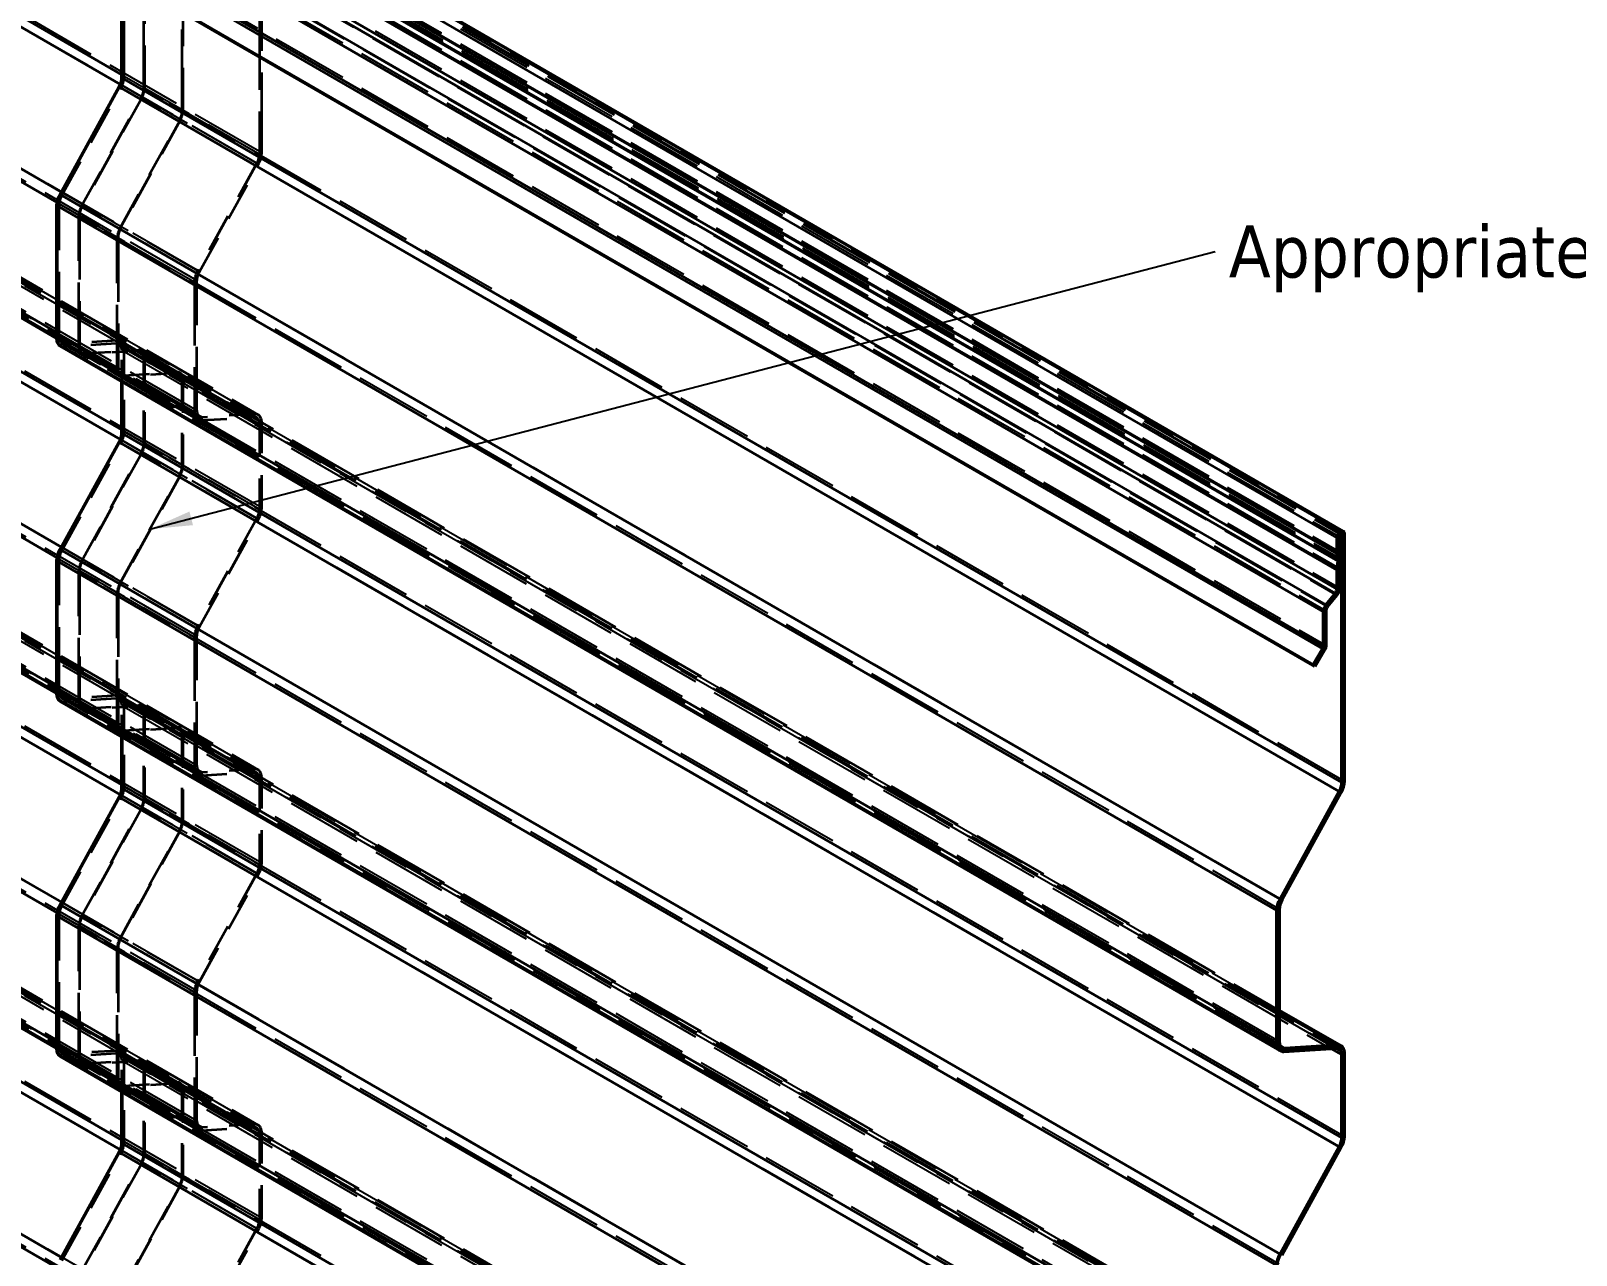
# Model space of a CAD drawing. Header units: inches. Extents: x 0.6 to 33.4, y 0.6 to 21.4.
# Drawn here: x 15.3 to 22.41, y 10.95 to 16.58 of the extents above; entities that cross this region are included whole.
import ezdxf

# ---------------------------------------------------------------- set-up
doc = ezdxf.new("R2010")
doc.units = ezdxf.units.IN
doc.header["$LTSCALE"] = 2
doc.header["$MEASUREMENT"] = 0
doc.linetypes.add('DASHED', pattern=[0.2067, 0.1654, -0.0413])
for name, color, linetype, lineweight in [('Hidden (ANSI)', 7, 'DASHED', 35), ('Hidden Narrow (ANSI)', 7, 'DASHED', 25), ('Symbol (ANSI)', 7, 'Continuous', 25), ('Visible (ANSI)', 7, 'Continuous', 50), ('Visible Narrow (ANSI)', 7, 'Continuous', 35)]:
    doc.layers.add(name, color=color, linetype=linetype, lineweight=lineweight)
doc.styles.add('Note Text (ANSI)', font='tahoma.ttf')
doc.dimstyles.new('Default (ANSI)$7', dxfattribs={"dimscale": 2, "dimtxt": 0.12, "dimasz": 0.098425, "dimexe": 0.125, "dimexo": 0.0625, "dimgap": 0.031496, "dimtad": 0, "dimtih": 1, "dimtoh": 1, "dimrnd": 1e-08, "dimzin": 4, "dimdsep": 46, "dimtxsty": 'Note Text (ANSI)', "dimcen": 0.09, "dimdle": 0.393701, "dimclrd": 256, "dimclre": 256, "dimclrt": 256, "dimadec": 0, "dimazin": 1, "dimtfac": 1, "dimtofl": 0, "dimtmove": 0, "dimatfit": 3, "dimfxl": 0, "dimtolj": 1, "dimtzin": 4, "dimlwd": -1, "dimlwe": -1, "dimarcsym": 0})

msp = doc.modelspace()

# ---------------------------------------------------------------- linework, layer by layer
at = {"layer": 'Hidden (ANSI)', "color": 5, "ltscale": 1.066696, "true_color": 0x0000ff}
for p, q in [((10.737493, 18.05681), (16.350153, 14.816339)), ((16.080395, 14.807589), (10.467735, 18.04806)), ((10.729993, 18.043819), (16.342653, 14.803348)), ((10.737493, 16.423816), (16.350153, 13.183346)), ((16.080395, 13.174596), (10.467735, 16.415067)), ((10.729993, 16.410826), (16.342653, 13.170355)), ((10.737493, 14.790823), (16.350153, 11.550352)), ((16.080395, 11.541603), (10.467735, 14.782073)), ((10.729993, 14.777833), (16.342653, 11.537362))]:
    msp.add_line(p, q, dxfattribs=at)
at = {"layer": 'Hidden (ANSI)', "ltscale": 1.066696}
for p, q in [((15.721079, 17.506751), (21.333739, 14.266281)), ((21.060194, 11.905566), (15.447534, 15.146036)), ((15.709792, 15.141796), (21.322452, 11.901325)), ((21.060194, 10.272573), (15.447534, 13.513043)), ((15.709792, 13.508803), (21.322452, 10.268332)), ((21.060194, 8.639579), (15.447534, 11.88005)), ((15.709792, 11.87581), (21.322452, 8.635339))]:
    msp.add_line(p, q, dxfattribs=at)
at = {"layer": 'Hidden (ANSI)', "ltscale": 1.123311}
msp.add_line((15.733343, 16.371726), (15.733343, 17.509213), dxfattribs=at)
at = {"layer": 'Hidden (ANSI)', "color": 56, "ltscale": 1.12887, "true_color": 0x808000}
for p, q in [((15.823499, 16.316087), (15.823499, 17.459202)), ((15.827034, 17.461244), (15.827034, 16.318129)), ((16.000276, 16.214025), (16.000276, 17.35714)), ((16.003811, 17.359182), (16.003811, 16.216067))]:
    msp.add_line(p, q, dxfattribs=at)
at = {"layer": 'Hidden (ANSI)', "color": 5, "ltscale": 1.128584, "true_color": 0x0000ff}
msp.add_line((16.355597, 17.157733), (16.355597, 16.014908), dxfattribs=at)
at = {"layer": 'Hidden (ANSI)', "color": 5, "ltscale": 1.116489, "true_color": 0x0000ff}
msp.add_line((16.366203, 16.021031), (16.366203, 17.151609), dxfattribs=at)
at = {"layer": 'Hidden (ANSI)', "ltscale": 0.537363}
for p, q in [((15.446463, 15.825937), (15.718621, 16.320071)), ((15.446463, 14.192943), (15.718621, 14.687078)), ((15.446463, 12.55995), (15.718621, 13.054084)), ((15.446463, 10.926957), (15.718621, 11.421091))]:
    msp.add_line(p, q, dxfattribs=at)
at = {"layer": 'Hidden (ANSI)', "color": 56, "ltscale": 0.541114, "true_color": 0x808000}
for p, q in [((15.537569, 15.776847), (15.811626, 16.27443)), ((15.814212, 16.273138), (15.540154, 15.775555)), ((15.714345, 15.674785), (15.988403, 16.172368)), ((15.990989, 16.171076), (15.716931, 15.673493)), ((15.537569, 14.143853), (15.811626, 14.641437)), ((15.814212, 14.640145), (15.540154, 14.142562)), ((15.714345, 14.041791), (15.988403, 14.539374)), ((15.990989, 14.538083), (15.716931, 14.0405)), ((15.537569, 12.51086), (15.811626, 13.008443)), ((15.814212, 13.007152), (15.540154, 12.509569)), ((15.714345, 12.408798), (15.988403, 12.906381)), ((15.990989, 12.90509), (15.716931, 12.407507)), ((15.537569, 10.877867), (15.811626, 11.37545)), ((15.814212, 11.374159), (15.540154, 10.876576)), ((15.714345, 10.775805), (15.988403, 11.273388)), ((15.990989, 11.272097), (15.716931, 10.774514))]:
    msp.add_line(p, q, dxfattribs=at)
at = {"layer": 'Hidden (ANSI)', "color": 5, "ltscale": 0.537363, "true_color": 0x0000ff}
for p, q in [((16.343724, 15.97325), (16.071566, 15.479116)), ((16.079323, 15.475242), (16.351481, 15.969376)), ((16.343724, 14.340257), (16.071566, 13.846123)), ((16.079323, 13.842248), (16.351481, 14.336383)), ((16.343724, 12.707264), (16.071566, 12.213129)), ((16.079323, 12.209255), (16.351481, 12.703389)), ((16.343724, 11.07427), (16.071566, 10.580136)), ((16.079323, 10.576262), (16.351481, 11.070396))]:
    msp.add_line(p, q, dxfattribs=at)
at = {"layer": 'Hidden (ANSI)', "ltscale": 0.903051}
for p, q in [((15.43459, 15.174648), (15.43459, 15.784279)), ((15.43459, 13.541654), (15.43459, 14.151286)), ((15.43459, 11.908661), (15.43459, 12.518293))]:
    msp.add_line(p, q, dxfattribs=at)
at = {"layer": 'Hidden (ANSI)', "color": 56, "ltscale": 0.893587, "true_color": 0x808000}
for p, q in [((15.524746, 15.128614), (15.524746, 15.731856)), ((15.528282, 15.733898), (15.528282, 15.130655)), ((15.701523, 15.026552), (15.701523, 15.629794)), ((15.705059, 15.631835), (15.705059, 15.028593)), ((15.524746, 13.495621), (15.524746, 14.098863)), ((15.528282, 14.100904), (15.528282, 13.497662)), ((15.701523, 13.393559), (15.701523, 13.996801)), ((15.705059, 13.998842), (15.705059, 13.3956)), ((15.524746, 11.862628), (15.524746, 12.46587)), ((15.528282, 12.467911), (15.528282, 11.864669)), ((15.701523, 11.760566), (15.701523, 12.363808)), ((15.705059, 12.365849), (15.705059, 11.762607))]:
    msp.add_line(p, q, dxfattribs=at)
at = {"layer": 'Hidden (ANSI)', "color": 5, "ltscale": 0.884909, "true_color": 0x0000ff}
for p, q in [((16.056844, 15.42746), (16.056844, 14.830076)), ((16.067451, 14.8362), (16.067451, 15.433584)), ((16.056844, 13.794467), (16.056844, 13.197083)), ((16.067451, 13.203207), (16.067451, 13.800591)), ((16.056844, 12.161474), (16.056844, 11.56409)), ((16.067451, 11.570214), (16.067451, 12.167598))]:
    msp.add_line(p, q, dxfattribs=at)
at = {"layer": 'Hidden (ANSI)', "color": 5, "ltscale": 1.109941, "true_color": 0x0000ff}
for p, q in [((16.072895, 14.794599), (15.423984, 15.169248)), ((16.072895, 13.161605), (15.423984, 13.536255)), ((16.072895, 11.528612), (15.423984, 11.903261))]:
    msp.add_line(p, q, dxfattribs=at)
at = {"layer": 'Hidden (ANSI)', "ltscale": 0.353761}
for p, q in [((15.696517, 15.144667), (15.456495, 15.129486)), ((15.700832, 15.158346), (15.460809, 15.143166)), ((15.696517, 13.511673), (15.456495, 13.496493)), ((15.700832, 13.525353), (15.460809, 13.510173)), ((15.696517, 11.87868), (15.456495, 11.8635)), ((15.700832, 11.89236), (15.460809, 11.877179))]:
    msp.add_line(p, q, dxfattribs=at)
at = {"layer": 'Hidden (ANSI)', "ltscale": 1.072555}
for p, q in [((15.717292, 15.154786), (21.04725, 12.077533)), ((15.717292, 13.521793), (21.04725, 10.44454)), ((15.717292, 11.8888), (21.04725, 8.811547))]:
    msp.add_line(p, q, dxfattribs=at)
at = {"layer": 'Hidden (ANSI)', "color": 56, "ltscale": 0.237987, "true_color": 0x808000}
for p, q in [((15.538726, 15.097714), (15.715503, 14.995652)), ((15.541226, 15.102044), (15.718003, 14.999982)), ((15.810555, 15.107188), (15.987331, 15.005126)), ((15.813055, 15.111518), (15.989831, 15.009456)), ((15.538726, 13.464721), (15.715503, 13.362659)), ((15.541226, 13.469051), (15.718003, 13.366989)), ((15.810555, 13.474195), (15.987331, 13.372133)), ((15.813055, 13.478525), (15.989831, 13.376463)), ((15.538726, 11.831728), (15.715503, 11.729666)), ((15.541226, 11.836058), (15.718003, 11.733996)), ((15.810555, 11.841202), (15.987331, 11.73914)), ((15.813055, 11.845532), (15.989831, 11.74347))]:
    msp.add_line(p, q, dxfattribs=at)
at = {"layer": 'Hidden (ANSI)', "color": 56, "ltscale": 0.359946, "true_color": 0x808000}
for p, q in [((15.79728, 15.110059), (15.553063, 15.094614)), ((15.554501, 15.099173), (15.798718, 15.114619)), ((15.974057, 15.007997), (15.729839, 14.992552)), ((15.731277, 14.997111), (15.975495, 15.012557)), ((15.79728, 13.477066), (15.553063, 13.46162)), ((15.554501, 13.46618), (15.798718, 13.481626)), ((15.974057, 13.375004), (15.729839, 13.359558)), ((15.731277, 13.364118), (15.975495, 13.379564)), ((15.79728, 11.844073), (15.553063, 11.828627)), ((15.554501, 11.833187), (15.798718, 11.848632)), ((15.974057, 11.742011), (15.729839, 11.726565)), ((15.731277, 11.731125), (15.975495, 11.74657))]:
    msp.add_line(p, q, dxfattribs=at)
at = {"layer": 'Hidden (ANSI)', "ltscale": 0.167109}
for p, q in [((15.722736, 14.969828), (15.722736, 15.113185)), ((15.722736, 13.336835), (15.722736, 13.480192)), ((15.722736, 11.703842), (15.722736, 11.847198))]:
    msp.add_line(p, q, dxfattribs=at)
at = {"layer": 'Hidden (ANSI)', "ltscale": 0.443797}
for p, q in [((15.733343, 14.738733), (15.733343, 15.119309)), ((15.733343, 13.10574), (15.733343, 13.486315)), ((15.733343, 11.472747), (15.733343, 11.853322))]:
    msp.add_line(p, q, dxfattribs=at)
at = {"layer": 'Hidden (ANSI)', "color": 56, "ltscale": 0.461185, "true_color": 0x808000}
for p, q in [((15.823499, 14.683094), (15.823499, 15.078577)), ((15.827034, 15.080619), (15.827034, 14.685136)), ((16.000276, 14.581032), (16.000276, 14.976515)), ((16.003811, 14.978556), (16.003811, 14.583073)), ((15.823499, 13.050101), (15.823499, 13.445584)), ((15.827034, 13.447625), (15.827034, 13.052142)), ((16.000276, 12.948039), (16.000276, 13.343522)), ((16.003811, 13.345563), (16.003811, 12.95008)), ((15.823499, 11.417108), (15.823499, 11.812591)), ((15.827034, 11.814632), (15.827034, 11.419149)), ((16.000276, 11.315046), (16.000276, 11.710529)), ((16.003811, 11.71257), (16.003811, 11.317087))]:
    msp.add_line(p, q, dxfattribs=at)
at = {"layer": 'Hidden (ANSI)', "color": 5, "ltscale": 0.353761, "true_color": 0x0000ff}
for p, q in [((16.089355, 14.791039), (16.329378, 14.806219)), ((16.333692, 14.819898), (16.09367, 14.804718)), ((16.089355, 13.158046), (16.329378, 13.173226)), ((16.333692, 13.186905), (16.09367, 13.171725)), ((16.089355, 11.525053), (16.329378, 11.540233)), ((16.333692, 11.553912), (16.09367, 11.538732))]:
    msp.add_line(p, q, dxfattribs=at)
at = {"layer": 'Hidden (ANSI)', "color": 5, "ltscale": 0.458082, "true_color": 0x0000ff}
for p, q in [((16.355597, 14.774737), (16.355597, 14.381914)), ((16.366203, 14.388038), (16.366203, 14.780861)), ((16.355597, 13.141744), (16.355597, 12.748921)), ((16.366203, 12.755045), (16.366203, 13.147868)), ((16.355597, 11.508751), (16.355597, 11.115928)), ((16.366203, 11.122052), (16.366203, 11.514875))]:
    msp.add_line(p, q, dxfattribs=at)
at = {"layer": 'Hidden (ANSI)', "ltscale": 0.055292}
for centre in [(15.678542, 16.340087), (15.678542, 14.707094), (15.678542, 13.074101), (15.678542, 11.441108)]:
    msp.add_ellipse(centre, major_axis=(0.03875, 0.067117), ratio=0.57735027, start_param=4.74729557, end_param=5.49778714, dxfattribs=at)
at = {"layer": 'Hidden (ANSI)', "color": 56, "ltscale": 0.044571, "true_color": 0x808000}
for centre, major_axis in [((15.779305, 16.290572), (0.03125, 0.054127)), ((15.956081, 16.18851), (0.03125, 0.054127)), ((15.572476, 15.759413), (-0.03125, -0.054127)), ((15.749253, 15.657351), (-0.03125, -0.054127)), ((15.779305, 14.657579), (0.03125, 0.054127)), ((15.956081, 14.555517), (0.03125, 0.054127)), ((15.572476, 14.12642), (-0.03125, -0.054127)), ((15.749253, 14.024358), (-0.03125, -0.054127)), ((15.779305, 13.024586), (0.03125, 0.054127)), ((15.956081, 12.922524), (0.03125, 0.054127)), ((15.572476, 12.493427), (-0.03125, -0.054127)), ((15.749253, 12.391365), (-0.03125, -0.054127)), ((15.779305, 11.391592), (0.03125, 0.054127)), ((15.956081, 11.28953), (0.03125, 0.054127))]:
    msp.add_ellipse(centre, major_axis=major_axis, ratio=0.57735027, start_param=4.74729557, end_param=5.49778714, dxfattribs=at)
at = {"layer": 'Hidden (ANSI)', "color": 56, "ltscale": 0.048144, "true_color": 0x808000}
for centre, major_axis in [((15.779305, 16.290572), (-0.03375, -0.058457)), ((15.956081, 16.18851), (-0.03375, -0.058457)), ((15.572476, 15.759413), (0.03375, 0.058457)), ((15.749253, 15.657351), (0.03375, 0.058457)), ((15.779305, 14.657579), (-0.03375, -0.058457)), ((15.956081, 14.555517), (-0.03375, -0.058457)), ((15.572476, 14.12642), (0.03375, 0.058457)), ((15.749253, 14.024358), (0.03375, 0.058457)), ((15.779305, 13.024586), (-0.03375, -0.058457)), ((15.956081, 12.922524), (-0.03375, -0.058457)), ((15.572476, 12.493427), (0.03375, 0.058457)), ((15.749253, 12.391365), (0.03375, 0.058457)), ((15.779305, 11.391592), (-0.03375, -0.058457)), ((15.956081, 11.28953), (-0.03375, -0.058457))]:
    msp.add_ellipse(centre, major_axis=major_axis, ratio=0.57735027, start_param=1.60570291, end_param=2.35619449, dxfattribs=at)
at = {"layer": 'Hidden (ANSI)', "color": 5, "ltscale": 0.044571, "true_color": 0x0000ff}
for centre, major_axis in [((16.311403, 15.989392), (-0.03125, -0.054127)), ((16.111645, 15.459099), (0.03125, 0.054127)), ((16.311403, 14.356399), (-0.03125, -0.054127)), ((16.111645, 13.826106), (0.03125, 0.054127)), ((16.311403, 12.723406), (-0.03125, -0.054127)), ((16.111645, 12.193113), (0.03125, 0.054127)), ((16.311403, 11.090413), (-0.03125, -0.054127))]:
    msp.add_ellipse(centre, major_axis=major_axis, ratio=0.57735027, start_param=1.60570291, end_param=2.35619449, dxfattribs=at)
at = {"layer": 'Hidden (ANSI)', "color": 5, "ltscale": 0.055292, "true_color": 0x0000ff}
for centre, major_axis in [((16.311403, 15.989392), (0.03875, 0.067117)), ((16.111645, 15.459099), (-0.03875, -0.067117)), ((16.311403, 14.356399), (0.03875, 0.067117)), ((16.111645, 13.826106), (-0.03875, -0.067117)), ((16.311403, 12.723406), (0.03875, 0.067117)), ((16.111645, 12.193113), (-0.03875, -0.067117)), ((16.311403, 11.090413), (0.03875, 0.067117))]:
    msp.add_ellipse(centre, major_axis=major_axis, ratio=0.57735027, start_param=4.74729557, end_param=5.49778714, dxfattribs=at)
at = {"layer": 'Hidden (ANSI)', "ltscale": 0.044571}
for centre in [(15.478784, 15.809794), (15.478784, 14.176801), (15.478784, 12.543808)]:
    msp.add_ellipse(centre, major_axis=(0.03125, 0.054127), ratio=0.57735027, start_param=1.60570291, end_param=2.35619449, dxfattribs=at)
at = {"layer": 'Hidden (ANSI)', "ltscale": 0.068464}
for centre, major_axis in [((15.478784, 15.200163), (-0.03125, -0.054127)), ((15.678542, 15.087669), (0.03125, 0.054127)), ((15.478784, 13.56717), (-0.03125, -0.054127)), ((15.678542, 13.454676), (0.03125, 0.054127)), ((15.478784, 11.934177), (-0.03125, -0.054127)), ((15.678542, 11.821683), (0.03125, 0.054127))]:
    msp.add_ellipse(centre, major_axis=major_axis, ratio=0.57735027, start_param=5.49778714, end_param=6.64970445, dxfattribs=at)
at = {"layer": 'Hidden (ANSI)', "ltscale": 0.08492}
for centre in [(15.678542, 15.087669), (15.678542, 13.454676), (15.678542, 11.821683)]:
    msp.add_ellipse(centre, major_axis=(0.03875, 0.067117), ratio=0.57735027, start_param=5.49778714, end_param=6.64970445, dxfattribs=at)
at = {"layer": 'Hidden (ANSI)', "ltscale": 0.026952}
for centre in [(15.478784, 15.200163), (15.478784, 13.56717), (15.478784, 11.934177)]:
    msp.add_ellipse(centre, major_axis=(-0.03875, -0.067117), ratio=0.57735027, start_param=0, end_param=0.36651914, dxfattribs=at)
at = {"layer": 'Hidden (ANSI)', "color": 56, "ltscale": 0.073949, "true_color": 0x808000}
for centre, major_axis in [((15.572476, 15.156171), (-0.03375, -0.058457)), ((15.779305, 15.053062), (0.03375, 0.058457)), ((15.749253, 15.054109), (-0.03375, -0.058457)), ((15.956081, 14.951), (0.03375, 0.058457)), ((15.572476, 13.523178), (-0.03375, -0.058457)), ((15.779305, 13.420069), (0.03375, 0.058457)), ((15.749253, 13.421115), (-0.03375, -0.058457)), ((15.956081, 13.318007), (0.03375, 0.058457)), ((15.572476, 11.890184), (-0.03375, -0.058457)), ((15.779305, 11.787075), (0.03375, 0.058457)), ((15.749253, 11.788122), (-0.03375, -0.058457)), ((15.956081, 11.685013), (0.03375, 0.058457))]:
    msp.add_ellipse(centre, major_axis=major_axis, ratio=0.57735027, start_param=5.49778714, end_param=6.64970445, dxfattribs=at)
at = {"layer": 'Hidden (ANSI)', "color": 56, "ltscale": 0.068464, "true_color": 0x808000}
for centre, major_axis in [((15.572476, 15.156171), (-0.03125, -0.054127)), ((15.779305, 15.053062), (0.03125, 0.054127)), ((15.749253, 15.054109), (-0.03125, -0.054127)), ((15.956081, 14.951), (0.03125, 0.054127)), ((15.572476, 13.523178), (-0.03125, -0.054127)), ((15.779305, 13.420069), (0.03125, 0.054127)), ((15.749253, 13.421115), (-0.03125, -0.054127)), ((15.956081, 13.318007), (0.03125, 0.054127)), ((15.572476, 11.890184), (-0.03125, -0.054127)), ((15.779305, 11.787075), (0.03125, 0.054127)), ((15.749253, 11.788122), (-0.03125, -0.054127)), ((15.956081, 11.685013), (0.03125, 0.054127))]:
    msp.add_ellipse(centre, major_axis=major_axis, ratio=0.57735027, start_param=5.49778714, end_param=6.64970445, dxfattribs=at)
at = {"layer": 'Hidden (ANSI)', "color": 5, "ltscale": 0.08492, "true_color": 0x0000ff}
for centre, major_axis in [((16.111645, 14.861716), (-0.03875, -0.067117)), ((16.311403, 14.749222), (0.03875, 0.067117)), ((16.111645, 13.228722), (-0.03875, -0.067117)), ((16.311403, 13.116229), (0.03875, 0.067117)), ((16.111645, 11.595729), (-0.03875, -0.067117)), ((16.311403, 11.483235), (0.03875, 0.067117))]:
    msp.add_ellipse(centre, major_axis=major_axis, ratio=0.57735027, start_param=5.49778714, end_param=6.64970445, dxfattribs=at)
at = {"layer": 'Hidden (ANSI)', "color": 5, "ltscale": 0.068464, "true_color": 0x0000ff}
for centre, major_axis in [((16.111645, 14.861716), (-0.03125, -0.054127)), ((16.311403, 14.749222), (0.03125, 0.054127)), ((16.111645, 13.228722), (-0.03125, -0.054127)), ((16.311403, 13.116229), (0.03125, 0.054127)), ((16.111645, 11.595729), (-0.03125, -0.054127)), ((16.311403, 11.483235), (0.03125, 0.054127))]:
    msp.add_ellipse(centre, major_axis=major_axis, ratio=0.57735027, start_param=5.49778714, end_param=6.64970445, dxfattribs=at)
at = {"layer": 'Hidden Narrow (ANSI)', "color": 5, "ltscale": 1.066696, "true_color": 0x0000ff}
for p, q in [((16.351481, 15.969376), (10.738821, 19.209847)), ((16.366203, 16.021031), (10.753543, 19.261502)), ((16.079323, 15.475242), (10.466663, 18.715712)), ((16.067451, 15.433584), (10.454791, 18.674055)), ((16.067451, 14.8362), (10.454791, 18.076671)), ((16.333692, 14.819898), (10.721032, 18.060369)), ((10.476695, 18.03151), (16.089355, 14.791039)), ((16.09367, 14.804718), (10.481009, 18.045189)), ((10.716718, 18.04669), (16.329378, 14.806219)), ((10.742937, 18.015208), (16.355597, 14.774737)), ((16.366203, 14.780861), (10.753543, 18.021332)), ((16.351481, 14.336383), (10.738821, 17.576853)), ((16.366203, 14.388038), (10.753543, 17.628509)), ((16.079323, 13.842248), (10.466663, 17.082719)), ((16.067451, 13.800591), (10.454791, 17.041062)), ((16.067451, 13.203207), (10.454791, 16.443678)), ((16.333692, 13.186905), (10.721032, 16.427376)), ((10.476695, 16.398517), (16.089355, 13.158046)), ((16.09367, 13.171725), (10.481009, 16.412196)), ((10.716718, 16.413697), (16.329378, 13.173226)), ((10.742937, 16.382215), (16.355597, 13.141744)), ((16.366203, 13.147868), (10.753543, 16.388339)), ((16.366203, 12.755045), (10.753543, 15.995516)), ((16.351481, 12.703389), (10.738821, 15.94386)), ((16.079323, 12.209255), (10.466663, 15.449726)), ((16.067451, 12.167598), (10.454791, 15.408068)), ((16.067451, 11.570214), (10.454791, 14.810685)), ((16.333692, 11.553912), (10.721032, 14.794383)), ((10.476695, 14.765523), (16.089355, 11.525053)), ((16.09367, 11.538732), (10.481009, 14.779203)), ((10.716718, 14.780704), (16.329378, 11.540233)), ((10.742937, 14.749222), (16.355597, 11.508751)), ((16.366203, 11.514875), (10.753543, 14.755345)), ((16.366203, 11.122052), (10.753543, 14.362523)), ((16.351481, 11.070396), (10.738821, 14.310867)), ((16.079323, 10.576262), (10.466663, 13.816733)), ((16.067451, 10.534604), (10.454791, 13.775075))]:
    msp.add_line(p, q, dxfattribs=at)
at = {"layer": 'Hidden Narrow (ANSI)', "ltscale": 1.066696}
for p, q in [((15.711423, 17.496557), (21.324083, 14.256086)), ((21.346003, 14.268742), (15.733343, 17.509213)), ((15.711423, 17.427886), (21.324083, 14.187416)), ((15.711574, 17.425913), (21.324234, 14.185442)), ((15.711423, 17.349265), (21.324083, 14.108794)), ((15.711574, 17.351412), (21.324234, 14.110942)), ((15.71647, 17.395611), (21.32913, 14.15514)), ((15.71647, 17.387369), (21.32913, 14.146898)), ((15.698695, 17.228194), (21.311355, 13.987723)), ((15.711423, 17.260998), (21.324083, 14.020527)), ((15.648844, 17.15675), (21.261504, 13.916279)), ((15.655915, 17.174975), (21.268575, 13.934504)), ((15.648844, 16.997822), (21.261504, 13.757351)), ((21.346003, 13.131256), (15.733343, 16.371726)), ((21.331281, 13.0796), (15.718621, 16.320071)), ((21.04725, 12.543808), (15.43459, 15.784279)), ((21.059123, 12.585466), (15.446463, 15.825937)), ((21.04725, 11.934177), (15.43459, 15.174648)), ((15.696517, 15.144667), (21.309178, 11.904196)), ((15.456495, 15.129486), (21.069155, 11.889016)), ((21.346003, 11.878838), (15.733343, 15.119309)), ((21.346003, 11.498262), (15.733343, 14.738733)), ((21.331281, 11.446607), (15.718621, 14.687078)), ((21.04725, 10.910815), (15.43459, 14.151286)), ((21.059123, 10.952473), (15.446463, 14.192943)), ((21.04725, 10.301184), (15.43459, 13.541654)), ((15.696517, 13.511673), (21.309178, 10.271203)), ((15.456495, 13.496493), (21.069155, 10.256022)), ((21.346003, 10.245845), (15.733343, 13.486315)), ((21.346003, 9.865269), (15.733343, 13.10574)), ((21.331281, 9.813614), (15.718621, 13.054084)), ((21.04725, 9.277822), (15.43459, 12.518293)), ((21.059123, 9.319479), (15.446463, 12.55995)), ((21.04725, 8.66819), (15.43459, 11.908661)), ((15.696517, 11.87868), (21.309178, 8.638209)), ((15.456495, 11.8635), (21.069155, 8.623029)), ((21.346003, 8.612851), (15.733343, 11.853322)), ((21.346003, 8.232276), (15.733343, 11.472747)), ((21.331281, 8.18062), (15.718621, 11.421091))]:
    msp.add_line(p, q, dxfattribs=at)
at = {"layer": 'Hidden Narrow (ANSI)', "ltscale": 1.065621}
msp.add_line((15.722736, 17.503089), (21.329739, 14.265884), dxfattribs=at)
at = {"layer": 'Hidden Narrow (ANSI)', "color": 5, "ltscale": 1.082487, "true_color": 0x0000ff}
for p, q in [((15.722736, 16.38029), (16.355597, 16.014908)), ((15.423984, 15.195459), (16.056844, 14.830076)), ((15.722736, 14.747297), (16.355597, 14.381914)), ((15.423984, 13.562465), (16.056844, 13.197083)), ((15.722736, 13.114304), (16.355597, 12.748921)), ((15.423984, 11.929472), (16.056844, 11.56409)), ((15.722736, 11.48131), (16.355597, 11.115928))]:
    msp.add_line(p, q, dxfattribs=at)
at = {"layer": 'Hidden Narrow (ANSI)', "ltscale": 0.014185}
for p, q in [((15.733343, 16.371726), (15.722736, 16.365603)), ((15.718621, 16.320071), (15.710864, 16.323945)), ((15.43459, 15.784279), (15.423984, 15.778155)), ((15.446463, 15.825937), (15.438706, 15.829811)), ((15.43459, 15.174648), (15.423984, 15.168524)), ((15.460809, 15.143166), (15.456495, 15.129486)), ((15.700832, 15.158346), (15.696517, 15.144667)), ((15.733343, 15.119309), (15.722736, 15.113185)), ((15.733343, 14.738733), (15.722736, 14.732609)), ((15.718621, 14.687078), (15.710864, 14.690952)), ((15.43459, 14.151286), (15.423984, 14.145162)), ((15.446463, 14.192943), (15.438706, 14.196818)), ((15.43459, 13.541654), (15.423984, 13.535531)), ((15.460809, 13.510173), (15.456495, 13.496493)), ((15.700832, 13.525353), (15.696517, 13.511673)), ((15.733343, 13.486315), (15.722736, 13.480192)), ((15.733343, 13.10574), (15.722736, 13.099616)), ((15.718621, 13.054084), (15.710864, 13.057959)), ((15.43459, 12.518293), (15.423984, 12.512169)), ((15.446463, 12.55995), (15.438706, 12.563824)), ((15.43459, 11.908661), (15.423984, 11.902537)), ((15.460809, 11.877179), (15.456495, 11.8635)), ((15.700832, 11.89236), (15.696517, 11.87868)), ((15.733343, 11.853322), (15.722736, 11.847198)), ((15.733343, 11.472747), (15.722736, 11.466623)), ((15.718621, 11.421091), (15.710864, 11.424965))]:
    msp.add_line(p, q, dxfattribs=at)
at = {"layer": 'Hidden Narrow (ANSI)', "color": 5, "ltscale": 1.073117, "true_color": 0x0000ff}
for p, q in [((15.716341, 16.33547), (16.343724, 15.97325)), ((15.716341, 14.702476), (16.343724, 14.340257)), ((15.716341, 13.069483), (16.343724, 12.707264)), ((15.716341, 11.43649), (16.343724, 11.07427))]:
    msp.add_line(p, q, dxfattribs=at)
at = {"layer": 'Hidden Narrow (ANSI)', "color": 56, "ltscale": 0.237987, "true_color": 0x808000}
for p, q in [((15.823499, 16.316087), (16.000276, 16.214025)), ((15.827034, 16.318129), (16.003811, 16.216067)), ((15.811626, 16.27443), (15.988403, 16.172368)), ((15.814212, 16.273138), (15.990989, 16.171076)), ((15.524746, 15.731856), (15.701523, 15.629794)), ((15.528282, 15.733898), (15.705059, 15.631835)), ((15.537569, 15.776847), (15.714345, 15.674785)), ((15.540154, 15.775555), (15.716931, 15.673493)), ((15.524746, 15.128614), (15.701523, 15.026552)), ((15.528282, 15.130655), (15.705059, 15.028593)), ((15.553063, 15.094614), (15.729839, 14.992552)), ((15.554501, 15.099173), (15.731277, 14.997111)), ((15.79728, 15.110059), (15.974057, 15.007997)), ((15.798718, 15.114619), (15.975495, 15.012557)), ((15.823499, 15.078577), (16.000276, 14.976515)), ((15.827034, 15.080619), (16.003811, 14.978556)), ((15.823499, 14.683094), (16.000276, 14.581032)), ((15.827034, 14.685136), (16.003811, 14.583073)), ((15.811626, 14.641437), (15.988403, 14.539374)), ((15.814212, 14.640145), (15.990989, 14.538083)), ((15.524746, 14.098863), (15.701523, 13.996801)), ((15.528282, 14.100904), (15.705059, 13.998842)), ((15.537569, 14.143853), (15.714345, 14.041791)), ((15.540154, 14.142562), (15.716931, 14.0405)), ((15.524746, 13.495621), (15.701523, 13.393559)), ((15.528282, 13.497662), (15.705059, 13.3956)), ((15.553063, 13.46162), (15.729839, 13.359558)), ((15.554501, 13.46618), (15.731277, 13.364118)), ((15.79728, 13.477066), (15.974057, 13.375004)), ((15.798718, 13.481626), (15.975495, 13.379564)), ((15.823499, 13.445584), (16.000276, 13.343522)), ((15.827034, 13.447625), (16.003811, 13.345563)), ((15.823499, 13.050101), (16.000276, 12.948039)), ((15.827034, 13.052142), (16.003811, 12.95008)), ((15.811626, 13.008443), (15.988403, 12.906381)), ((15.814212, 13.007152), (15.990989, 12.90509)), ((15.524746, 12.46587), (15.701523, 12.363808)), ((15.528282, 12.467911), (15.705059, 12.365849)), ((15.537569, 12.51086), (15.714345, 12.408798)), ((15.540154, 12.509569), (15.716931, 12.407507)), ((15.524746, 11.862628), (15.701523, 11.760566)), ((15.528282, 11.864669), (15.705059, 11.762607)), ((15.553063, 11.828627), (15.729839, 11.726565)), ((15.554501, 11.833187), (15.731277, 11.731125)), ((15.79728, 11.844073), (15.974057, 11.742011)), ((15.798718, 11.848632), (15.975495, 11.74657)), ((15.823499, 11.812591), (16.000276, 11.710529)), ((15.827034, 11.814632), (16.003811, 11.71257)), ((15.811626, 11.37545), (15.988403, 11.273388)), ((15.814212, 11.374159), (15.990989, 11.272097)), ((15.823499, 11.417108), (16.000276, 11.315046)), ((15.827034, 11.419149), (16.003811, 11.317087))]:
    msp.add_line(p, q, dxfattribs=at)
at = {"layer": 'Hidden Narrow (ANSI)', "color": 5, "ltscale": 0.014185, "true_color": 0x0000ff}
for p, q in [((16.355597, 16.014908), (16.366203, 16.021031)), ((16.343724, 15.97325), (16.351481, 15.969376)), ((16.056844, 15.42746), (16.067451, 15.433584)), ((16.071566, 15.479116), (16.079323, 15.475242)), ((16.056844, 14.830076), (16.067451, 14.8362)), ((16.089355, 14.791039), (16.09367, 14.804718)), ((16.329378, 14.806219), (16.333692, 14.819898)), ((16.355597, 14.774737), (16.366203, 14.780861)), ((16.355597, 14.381914), (16.366203, 14.388038)), ((16.343724, 14.340257), (16.351481, 14.336383)), ((16.056844, 13.794467), (16.067451, 13.800591)), ((16.071566, 13.846123), (16.079323, 13.842248)), ((16.056844, 13.197083), (16.067451, 13.203207)), ((16.089355, 13.158046), (16.09367, 13.171725)), ((16.329378, 13.173226), (16.333692, 13.186905)), ((16.355597, 13.141744), (16.366203, 13.147868)), ((16.355597, 12.748921), (16.366203, 12.755045)), ((16.343724, 12.707264), (16.351481, 12.703389)), ((16.056844, 12.161474), (16.067451, 12.167598)), ((16.071566, 12.213129), (16.079323, 12.209255)), ((16.056844, 11.56409), (16.067451, 11.570214)), ((16.089355, 11.525053), (16.09367, 11.538732)), ((16.329378, 11.540233), (16.333692, 11.553912)), ((16.355597, 11.508751), (16.366203, 11.514875)), ((16.355597, 11.115928), (16.366203, 11.122052)), ((16.343724, 11.07427), (16.351481, 11.070396))]:
    msp.add_line(p, q, dxfattribs=at)
at = {"layer": 'Hidden Narrow (ANSI)', "color": 5, "ltscale": 1.0804, "true_color": 0x0000ff}
for p, q in [((15.425204, 15.792138), (16.056844, 15.42746)), ((15.425204, 14.159145), (16.056844, 13.794467)), ((15.425204, 12.526152), (16.056844, 12.161474))]:
    msp.add_line(p, q, dxfattribs=at)
at = {"layer": 'Hidden Narrow (ANSI)', "color": 5, "ltscale": 1.071988, "true_color": 0x0000ff}
for p, q in [((15.444843, 15.840954), (16.071566, 15.479116)), ((15.444843, 14.207961), (16.071566, 13.846123)), ((15.444843, 12.574968), (16.071566, 12.213129))]:
    msp.add_line(p, q, dxfattribs=at)
at = {"layer": 'Hidden Narrow (ANSI)', "ltscale": 1.062439}
for p, q in [((21.051071, 11.915626), (15.460809, 15.143166)), ((21.051071, 10.282633), (15.460809, 13.510173)), ((21.051071, 8.64964), (15.460809, 11.877179))]:
    msp.add_line(p, q, dxfattribs=at)
at = {"layer": 'Hidden Narrow (ANSI)', "ltscale": 1.075867}
for p, q in [((21.04725, 12.07159), (15.700832, 15.158346)), ((21.04725, 10.438596), (15.700832, 13.525353)), ((21.04725, 8.805603), (15.700832, 11.89236))]:
    msp.add_line(p, q, dxfattribs=at)
at = {"layer": 'Hidden Narrow (ANSI)', "ltscale": 1.056864}
for p, q in [((15.722736, 15.113185), (21.283663, 11.902582)), ((15.722736, 13.480192), (21.283663, 10.269589)), ((15.722736, 11.847198), (21.283663, 8.636596))]:
    msp.add_line(p, q, dxfattribs=at)
at = {"layer": 'Visible (ANSI)', "color": 5, "true_color": 0x0000ff}
for p, q in [((15.423984, 15.169248), (10.460235, 18.035069)), ((15.423984, 13.536255), (10.460235, 16.402076)), ((15.423984, 11.903261), (10.460235, 14.769083))]:
    msp.add_line(p, q, dxfattribs=at)
at = {"layer": 'Visible (ANSI)'}
for p, q in [((15.728579, 17.519742), (21.341239, 14.279271)), ((15.591139, 16.905049), (21.203799, 13.664578)), ((15.722736, 16.365603), (15.722736, 16.829071)), ((15.438706, 15.829811), (15.710864, 16.323945)), ((15.423984, 15.168524), (15.423984, 15.778155)), ((21.052694, 11.892575), (15.440034, 15.133046)), ((15.722736, 14.732609), (15.722736, 14.969828)), ((15.438706, 14.196818), (15.710864, 14.690952)), ((21.313476, 14.249963), (21.313476, 14.181292)), ((21.324083, 14.187416), (21.324083, 14.256086)), ((21.335396, 14.262618), (21.335396, 13.125132)), ((21.346003, 13.131256), (21.346003, 14.268742)), ((21.313778, 14.177346), (21.318675, 14.147043)), ((21.32913, 14.15514), (21.324234, 14.185442)), ((21.324234, 14.110942), (21.32913, 14.146898)), ((15.423984, 13.535531), (15.423984, 14.145162)), ((21.313476, 14.10267), (21.313476, 14.014403)), ((21.318675, 14.142922), (21.313778, 14.106966)), ((21.324083, 14.020527), (21.324083, 14.108794)), ((21.306051, 13.995268), (21.263271, 13.942049)), ((21.268575, 13.934504), (21.311355, 13.987723)), ((21.250897, 13.910155), (21.250897, 13.751227)), ((21.261504, 13.757351), (21.261504, 13.916279)), ((21.24779, 13.740773), (21.203799, 13.664578)), ((21.211299, 13.660248), (21.25529, 13.736443)), ((21.203799, 13.664578), (21.211299, 13.660248)), ((21.052694, 10.259582), (15.440034, 13.500053)), ((15.722736, 13.099616), (15.722736, 13.336835)), ((21.323524, 13.083474), (21.051366, 12.58934)), ((15.438706, 12.563824), (15.710864, 13.057959)), ((21.059123, 12.585466), (21.331281, 13.0796)), ((15.423984, 11.902537), (15.423984, 12.512169)), ((21.036644, 12.537684), (21.036644, 11.928053)), ((21.04725, 11.934177), (21.04725, 12.543808)), ((21.04725, 12.077533), (21.329952, 11.914315)), ((21.069155, 11.889016), (21.309178, 11.904196)), ((21.313492, 11.917875), (21.073469, 11.902695)), ((21.335396, 11.872714), (21.335396, 11.492139)), ((21.346003, 11.498262), (21.346003, 11.878838)), ((21.052694, 8.626589), (15.440034, 11.86706)), ((15.722736, 11.466623), (15.722736, 11.703842)), ((21.323524, 11.450481), (21.051366, 10.956347)), ((21.059123, 10.952473), (21.331281, 11.446607)), ((15.438706, 10.930831), (15.710864, 11.424965))]:
    msp.add_line(p, q, dxfattribs=at)
for centre, major_axis, start_param, end_param in [((15.678542, 16.340087), (0.03125, 0.054127), 4.74729557, 5.49778714), ((15.478784, 15.809794), (0.03875, 0.067117), 1.60570291, 2.35619449), ((15.478784, 15.200163), (-0.03875, -0.067117), 5.49778714, 6.28318531), ((15.678542, 14.707094), (0.03125, 0.054127), 4.74729557, 5.49778714), ((21.329739, 14.259352), (0.0115, 0.019919), 5.49778714, 8.6393798), ((21.329739, 14.259352), (0.004, 0.006928), 5.49778714, 8.6393798), ((15.478784, 14.176801), (0.03875, 0.067117), 1.60570291, 2.35619449), ((21.334689, 14.193539), (-0.015, -0.025981), 5.49778714, 5.66682517), ((21.30822, 14.138946), (-0.0075, -0.01299), 2.18715646, 2.52523252), ((21.334689, 14.193539), (0.0075, 0.01299), 2.35619449, 2.52523252), ((21.30822, 14.138946), (0.015, 0.025981), 5.32874912, 5.66682517), ((21.334689, 14.114918), (-0.015, -0.025981), 5.32874912, 5.49778714), ((21.334689, 14.114918), (0.0075, 0.01299), 2.18715646, 2.35619449), ((21.298627, 14.00583), (-0.0105, -0.018187), 1.30899694, 2.35619449), ((21.298627, 14.00583), (0.018, 0.031177), 4.45058959, 5.49778714), ((21.275646, 13.924444), (-0.0175, -0.030311), 4.45058959, 5.49778714), ((21.275646, 13.924444), (0.01, 0.017321), 1.30899694, 2.35619449), ((21.24029, 13.745104), (-0.0075, -0.01299), 1.57079633, 2.35619449), ((21.24029, 13.745104), (0.015, 0.025981), 4.71238898, 5.49778714), ((15.478784, 13.56717), (-0.03875, -0.067117), 5.49778714, 6.28318531), ((15.678542, 13.074101), (0.03125, 0.054127), 4.74729557, 5.49778714), ((21.291202, 13.099616), (-0.03125, -0.054127), 1.60570291, 2.35619449), ((21.291202, 13.099616), (0.03875, 0.067117), 4.74729557, 5.49778714), ((21.091444, 12.569324), (-0.03875, -0.067117), 4.74729557, 5.49778714), ((21.091444, 12.569324), (0.03125, 0.054127), 1.60570291, 2.35619449), ((15.478784, 12.543808), (0.03875, 0.067117), 1.60570291, 2.35619449), ((15.478784, 11.934177), (-0.03875, -0.067117), 5.49778714, 6.28318531), ((21.091444, 11.959692), (-0.03875, -0.067117), 5.49778714, 6.64970445), ((21.091444, 11.959692), (-0.03125, -0.054127), 5.49778714, 6.64970445), ((21.291202, 11.847198), (0.03125, 0.054127), 5.49778714, 6.64970445), ((21.291202, 11.847198), (0.03875, 0.067117), 5.49778714, 6.64970445), ((15.678542, 11.441108), (0.03125, 0.054127), 4.74729557, 5.49778714), ((21.291202, 11.466623), (-0.03125, -0.054127), 1.60570291, 2.35619449), ((21.291202, 11.466623), (0.03875, 0.067117), 4.74729557, 5.49778714), ((21.091444, 10.93633), (-0.03875, -0.067117), 4.74729557, 5.49778714)]:
    msp.add_ellipse(centre, major_axis=major_axis, ratio=0.57735027, start_param=start_param, end_param=end_param, dxfattribs=at)
at = {"layer": 'Visible Narrow (ANSI)', "color": 5, "true_color": 0x0000ff}
for p, q in [((10.731064, 19.213721), (15.716341, 16.33547)), ((10.742937, 19.255378), (15.722736, 16.38029)), ((10.458906, 18.719587), (15.444843, 15.840954)), ((10.444184, 18.667931), (15.425204, 15.792138)), ((10.444184, 18.070547), (15.423984, 15.195459)), ((10.731064, 17.580728), (15.716341, 14.702476)), ((10.742937, 17.622385), (15.722736, 14.747297)), ((10.458906, 17.086593), (15.444843, 14.207961)), ((10.444184, 17.034938), (15.425204, 14.159145)), ((10.444184, 16.437554), (15.423984, 13.562465)), ((10.731064, 15.947734), (15.716341, 13.069483)), ((10.742937, 15.989392), (15.722736, 13.114304)), ((10.458906, 15.4536), (15.444843, 12.574968)), ((10.444184, 15.401945), (15.425204, 12.526152)), ((10.444184, 14.804561), (15.423984, 11.929472)), ((10.731064, 14.314741), (15.716341, 11.43649)), ((10.742937, 14.356399), (15.722736, 11.48131)), ((10.458906, 13.820607), (15.444843, 10.941975)), ((10.444184, 13.768952), (15.425204, 10.893159))]:
    msp.add_line(p, q, dxfattribs=at)
at = {"layer": 'Visible Narrow (ANSI)'}
for p, q in [((21.313476, 14.249963), (15.700816, 17.490433)), ((21.313476, 14.181292), (15.700816, 17.421763)), ((21.313778, 14.177346), (15.701118, 17.417816)), ((21.313778, 14.106966), (15.701118, 17.347436)), ((21.318675, 14.147043), (15.706015, 17.387514)), ((21.318675, 14.142922), (15.706015, 17.383393)), ((21.313476, 14.10267), (15.700816, 17.343141)), ((21.306051, 13.995268), (15.693391, 17.235738)), ((21.313476, 14.014403), (15.700816, 17.254874)), ((21.250897, 13.910155), (15.638237, 17.150626)), ((21.263271, 13.942049), (15.650611, 17.182519)), ((21.250897, 13.751227), (15.638237, 16.991698)), ((21.24779, 13.740773), (15.63513, 16.981244)), ((15.722736, 16.365603), (21.335396, 13.125132)), ((15.710864, 16.323945), (21.323524, 13.083474)), ((15.438706, 15.829811), (21.051366, 12.58934)), ((15.423984, 15.778155), (21.036644, 12.537684)), ((15.423984, 15.168524), (21.036644, 11.928053)), ((15.722736, 14.732609), (21.335396, 11.492139)), ((15.710864, 14.690952), (21.323524, 11.450481)), ((21.324083, 14.256086), (21.313476, 14.249963)), ((21.329739, 14.265884), (21.335396, 14.262618)), ((21.335396, 14.262618), (21.346003, 14.268742)), ((15.438706, 14.196818), (21.051366, 10.956347)), ((21.324083, 14.187416), (21.313476, 14.181292)), ((21.324234, 14.185442), (21.313778, 14.177346)), ((21.32913, 14.15514), (21.318675, 14.147043)), ((21.32913, 14.146898), (21.318675, 14.142922)), ((15.423984, 14.145162), (21.036644, 10.904691)), ((21.324083, 14.108794), (21.313476, 14.10267)), ((21.324234, 14.110942), (21.313778, 14.106966)), ((21.324083, 14.020527), (21.313476, 14.014403)), ((21.268575, 13.934504), (21.263271, 13.942049)), ((21.311355, 13.987723), (21.306051, 13.995268)), ((21.261504, 13.916279), (21.250897, 13.910155)), ((21.25529, 13.736443), (21.24779, 13.740773)), ((21.261504, 13.757351), (21.250897, 13.751227)), ((15.423984, 13.535531), (21.036644, 10.29506)), ((15.722736, 13.099616), (21.335396, 9.859145)), ((21.323524, 13.083474), (21.331281, 13.0796)), ((21.335396, 13.125132), (21.346003, 13.131256)), ((15.710864, 13.057959), (21.323524, 9.817488)), ((21.051366, 12.58934), (21.059123, 12.585466)), ((15.423984, 12.512169), (21.036644, 9.271698)), ((15.438706, 12.563824), (21.051366, 9.323354)), ((21.036644, 12.537684), (21.04725, 12.543808)), ((21.313492, 11.917875), (21.04725, 12.07159)), ((15.423984, 11.902537), (21.036644, 8.662067)), ((21.036644, 11.928053), (21.04725, 11.934177)), ((21.073469, 11.902695), (21.051071, 11.915626)), ((21.069155, 11.889016), (21.073469, 11.902695)), ((21.283663, 11.902582), (21.335396, 11.872714)), ((21.309178, 11.904196), (21.313492, 11.917875)), ((21.335396, 11.872714), (21.346003, 11.878838)), ((15.722736, 11.466623), (21.335396, 8.226152)), ((21.323524, 11.450481), (21.331281, 11.446607)), ((21.335396, 11.492139), (21.346003, 11.498262)), ((15.710864, 11.424965), (21.323524, 8.184495)), ((21.051366, 10.956347), (21.059123, 10.952473))]:
    msp.add_line(p, q, dxfattribs=at)

# ---------------------------------------------------------------- texts
at = {"layer": 'Symbol (ANSI)', "insert": (20.814963, 15.687827), "char_height": 0.24, "width": 2.87241485, "attachment_point": 1, "style": 'Note Text (ANSI)'}
msp.add_mtext('{Appropriate Sealant}', dxfattribs=at)

# ---------------------------------------------------------------- leaders
at = {"layer": 'Symbol (ANSI)', "annotation_type": 0, "has_hookline": 1, "hookline_direction": 0, "text_width": 2.872102}
msp.add_leader([(15.851374, 14.290583), (20.751971, 15.567827)], dimstyle='Default (ANSI)$7', override={"dimtad": 0}, dxfattribs=at)

doc.saveas('drawing.dxf')
